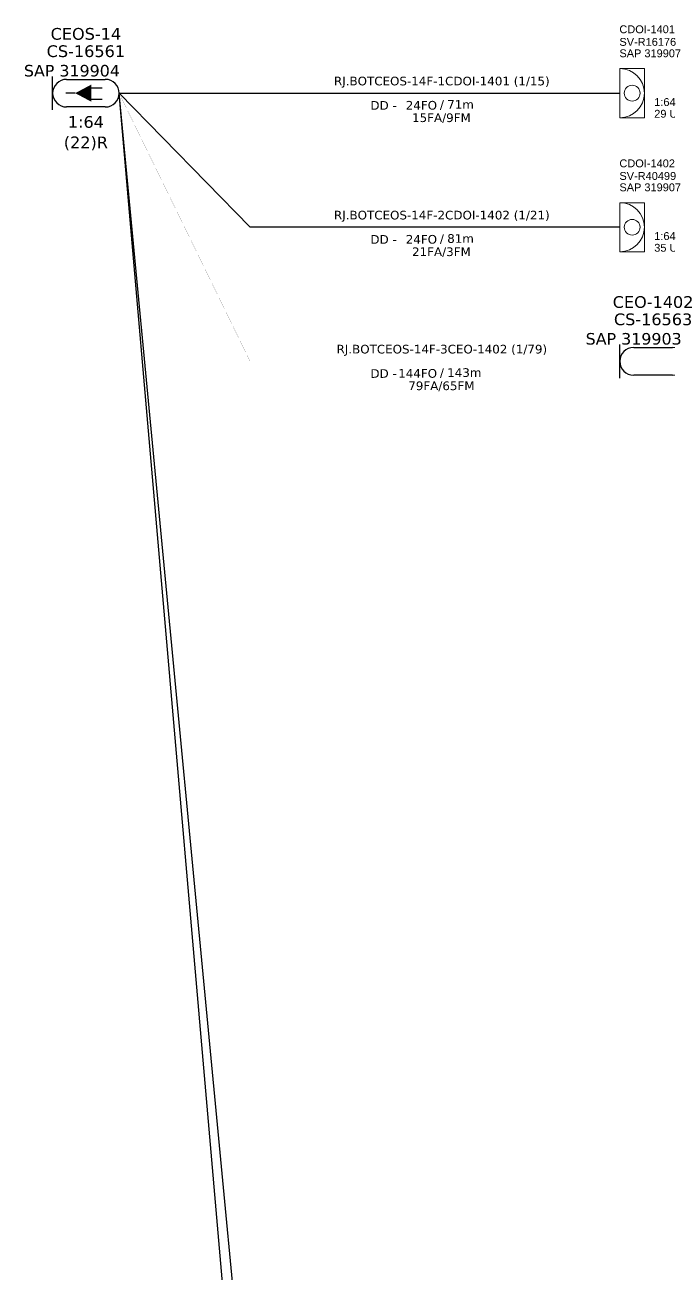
# Model space of a CAD drawing. Header units: millimetres. Extents: x 1227 to 2249, y -141 to 724.
# Drawn here: x 1227.2 to 1338.6, y -29.1 to 187.1 of the extents above; entities that cross this region are included whole.
import ezdxf
from ezdxf.enums import TextEntityAlignment as Align

# ---------------------------------------------------------------- set-up
doc = ezdxf.new("R2010")
doc.units = ezdxf.units.MM
doc.header["$LTSCALE"] = 0.1
doc.header["$MEASUREMENT"] = 0
for name, color, linetype, lineweight in [("20.0-LEGENDA DOS CDO'S", 1, 'Continuous', 0), ('20.1-CDO_INTERIOR', 1, 'Continuous', 0), ('40.1-ETIQUETAS', 1, 'Continuous', 20)]:
    doc.layers.add(name, color=color, linetype=linetype, lineweight=lineweight)
for name, color, linetype in [('20.4-CEO', 1, 'Continuous'), ('20.4-CEOS', 1, 'Continuous'), ('CD a instalar', 1, 'Continuous')]:
    doc.layers.add(name, color=color, linetype=linetype)
doc.styles.add('ARIAL', font='arial.ttf')
doc.styles.add('siredit', font='verdana.ttf')

# ---------------------------------------------------------------- blocks, each defined once
blk = doc.blocks.new('CEOS_UN_SC')
at = {"layer": '20.4-CEOS', "color": 0}
for p, q in [((-9.11, 2.39), (-2.39, 2.39)), ((-2.39, -2.39), (-9.11, -2.39))]:
    blk.add_line(p, q, dxfattribs=at)
for points in [[(-11.5, -2.89), (-11.5, 2.89)], [(-7.6, 0), (-9.22, 0)], [(-4.96, 0.95), (-2.92, 0.95)], [(-4.96, -1.04), (-2.92, -1.04)]]:
    blk.add_lwpolyline(points, dxfattribs=at)
blk.add_lwpolyline([(-7.6, 0, 0, 2.95, 0), (-4.83, 0, 2.95, 2.95, 0)], format="xyseb", dxfattribs=at)
for centre, start, end in [((-9.11, 0), 90, 270), ((-2.39, 0), 270, 90)]:
    blk.add_arc(centre, 2.39, start, end, dxfattribs=at)
at = {"layer": '20.4-CEOS', "color": 7, "style": 'siredit'}
for tag, height, p in [('NOME?', 2.03, (-5.75, 10.27)), ('LOCAL?', 2.03, (-5.75, 7.27)), ('TIPO?', 2, (-8.17, 3.89))]:
    blk.add_attdef(tag, text='', height=height, dxfattribs=at).set_placement(p, align=Align.MIDDLE_CENTER)
for tag, p in [('RACIO_SPLITAGEM', (-5.75, -3.97)), ('FIBRAS_RESERVA', (-5.75, -7.51))]:
    blk.add_attdef(tag, text='', height=2.03, dxfattribs=at).set_placement(p, align=Align.TOP_CENTER)
blk = doc.blocks.new('ETIQUETA_RS5F')
at = {"layer": '40.1-ETIQUETAS', "color": 0, "style": 'siredit'}
blk.add_text('/', height=1.5, dxfattribs=at).set_placement((1.55, -1.95), align=Align.MIDDLE_RIGHT)
for tag, p in [('ETIQUETA_R_PRIMARIA', (1.18, 4.1)), ('ETIQUETA_R_SECUNDARIA', (1.18, 2.1)), ('F_ATIVAS/F_MORTAS', (1.11, -4.24))]:
    blk.add_attdef(tag, text='', height=1.5, dxfattribs=at).set_placement(p, align=Align.MIDDLE_CENTER)
for tag, p in [('TIPO_CABO', (-6.62, -2.12)), ('CAP_CABO', (0.37, -2.09))]:
    blk.add_attdef(tag, text='', height=1.5, dxfattribs=at).set_placement(p, align=Align.MIDDLE_RIGHT)
blk.add_attdef('METROS', text='', height=1.5, dxfattribs=at).set_placement((2.11, -1.95), align=Align.MIDDLE_LEFT)
for tag, p in [('FUSÃO_1', (0.82, -8.39)), ('FUSÃO_2', (0.82, -10.6)), ('FUSÃO_3', (0.82, -12.93)), ('FUSÃO_4', (0.82, -15.14)), ('FUSÃO_5', (0.82, -17.16))]:
    blk.add_attdef(tag, text='', height=1.5, dxfattribs=at).set_placement(p, align=Align.CENTER)
blk = doc.blocks.new('CDO_INTERIOR_TROCA')
at = {"layer": '20.1-CDO_INTERIOR', "color": 0, "lineweight": 18}
blk.add_lwpolyline([(4.25, -4.25), (4.25, 4.25), (0, 4.25), (0, -4.25)], close=True, dxfattribs=at)
blk.add_circle((2.13, 0), 1.36, dxfattribs=at)
blk.add_arc((0, 0), 4.25, 270, 90, dxfattribs=at)
at = {"layer": "20.0-LEGENDA DOS CDO'S", "color": 0, "style": 'ARIAL'}
for tag, p in [('CDO_N', (-0.08, 10.38)), ('SPLITER_1', (24.48, 10.38)), ('SURVEY', (-0.08, 8.2)), ('SPLITER_2', (24.5, 8.68)), ('SAP_ANTIGO', (-0.08, 6.23)), ('/_SAP_NOVO', (12.37, 6.23)), ('SPLITER_3', (24.5, 7.04)), ('SPLITER_4', (24.5, 5.4)), ('SPLITER_5', (24.5, 3.75)), ('1:XX', (5.94, -2.22)), ('UMS', (5.94, -4.24))]:
    blk.add_attdef(tag, p, '', height=1.36, dxfattribs=at)
blk.add_attdef('FIBRAS_UTILIZADAS', text='', height=1.36, dxfattribs=at).set_placement((15.34, 10.38), align=Align.CENTER)
blk = doc.blocks.new('CEO_UN')
at = {"layer": '20.4-CEO', "color": 0}
for p, q in [((-9.11, 2.39), (-2.39, 2.39)), ((-2.39, -2.39), (-9.11, -2.39))]:
    blk.add_line(p, q, dxfattribs=at)
blk.add_lwpolyline([(-11.5, -2.89), (-11.5, 2.89)], dxfattribs=at)
for centre, start, end in [((-9.11, 0), 90, 270), ((-2.39, 0), 270, 90)]:
    blk.add_arc(centre, 2.39, start, end, dxfattribs=at)
at = {"layer": '20.4-CEO', "color": 7, "style": 'siredit'}
for tag, height, p in [('NOME?', 2.03, (-5.75, 10.27)), ('LOCAL?', 2.03, (-5.75, 7.27)), ('TIPO?', 2, (-9.11, 3.89))]:
    blk.add_attdef(tag, text='', height=height, dxfattribs=at).set_placement(p, align=Align.MIDDLE_CENTER)
blk.add_attdef('FIBRAS_RESERVA', text='', height=2.03, dxfattribs=at).set_placement((-5.75, -3.97), align=Align.TOP_CENTER)

msp = doc.modelspace()

# ---------------------------------------------------------------- linework, layer by layer
at = {"layer": 'CD a instalar', "color": 5, "linetype": 'ByBlock', "const_width": 0.02}
msp.add_lwpolyline([(1330.22, 128.81), (1266.21, 128.81), (1266.21, 128.81), (1243.54, 175.25)], dxfattribs=at)
at = {"layer": 'CD a instalar', "color": 0, "linetype": 'ByBlock'}
for points in [[(1243.54, 175.25), (1243.54, 175.25), (1330.22, 175.25)], [(1330.22, 152.03), (1266.21, 152.03), (1243.54, 175.25)], [(1330.22, -62.72), (1266.21, -62.72), (1243.54, 175.25)], [(1330.23, -85.93), (1266.21, -85.93), (1266.21, -85.93), (1243.54, 175.25)]]:
    msp.add_lwpolyline(points, dxfattribs=at)

# ---------------------------------------------------------------- block references
at = {"color": 0}
ref = msp.add_blockref('CDO_INTERIOR_TROCA', (1330.22, 175.25), dxfattribs=at)
ref.add_attrib('CDO_N', 'CDOI-1401', (1330.14, 185.63), dxfattribs={"layer": "20.0-LEGENDA DOS CDO'S", "color": 0, "height": 1.36, "style": 'ARIAL'})
ref.add_attrib('FIBRAS_UTILIZADAS', '(36/13)', dxfattribs={"layer": "20.0-LEGENDA DOS CDO'S", "color": 0, "height": 1.36, "style": 'ARIAL'}).set_placement((1345.56, 185.63), align=Align.CENTER)
ref.add_attrib('SURVEY', 'SV-R16176', (1330.14, 183.45), dxfattribs={"layer": "20.0-LEGENDA DOS CDO'S", "color": 0, "height": 1.36, "style": 'ARIAL'})
ref.add_attrib('SAP_ANTIGO', 'SAP 319907', (1330.14, 181.47), dxfattribs={"layer": "20.0-LEGENDA DOS CDO'S", "color": 0, "height": 1.36, "style": 'ARIAL'})
ref.add_attrib('1:XX', '1:64', (1336.17, 173.03), dxfattribs={"layer": "20.0-LEGENDA DOS CDO'S", "color": 0, "height": 1.36, "style": 'ARIAL'})
ref.add_attrib('UMS', '29 UMs', (1336.17, 171), dxfattribs={"layer": "20.0-LEGENDA DOS CDO'S", "color": 0, "height": 1.36, "style": 'ARIAL'})
ref.add_attrib('SPLITER_1', 'S32_1_O_1/4', (1354.71, 185.63), dxfattribs={"layer": "20.0-LEGENDA DOS CDO'S", "color": 0, "height": 1.3603, "style": 'ARIAL'})
ref.add_attrib('SPLITER_2', 'S32_2_O_1/3', (1354.72, 183.93), dxfattribs={"layer": "20.0-LEGENDA DOS CDO'S", "color": 0, "height": 1.3603, "style": 'ARIAL'})
ref.add_attrib('SPLITER_3', 'S32_3_O_1/3', (1354.72, 182.29), dxfattribs={"layer": "20.0-LEGENDA DOS CDO'S", "color": 0, "height": 1.3603, "style": 'ARIAL'})
ref.add_attrib('SPLITER_4', 'S32_4_O_1/3', (1354.72, 180.64), dxfattribs={"layer": "20.0-LEGENDA DOS CDO'S", "color": 0, "height": 1.3603, "style": 'ARIAL'})
ref.add_attrib('SPLITER_5', 'S4_1_O_1/2   ', (1354.72, 179), dxfattribs={"layer": "20.0-LEGENDA DOS CDO'S", "color": 0, "height": 1.3603, "style": 'ARIAL'})
ref = msp.add_blockref('CDO_INTERIOR_TROCA', (1330.22, 152.03), dxfattribs=at)
ref.add_attrib('CDO_N', 'CDOI-1402', (1330.14, 162.41), dxfattribs={"layer": "20.0-LEGENDA DOS CDO'S", "color": 0, "height": 1.36, "style": 'ARIAL'})
ref.add_attrib('FIBRAS_UTILIZADAS', '(36/19)', dxfattribs={"layer": "20.0-LEGENDA DOS CDO'S", "color": 0, "height": 1.36, "style": 'ARIAL'}).set_placement((1345.56, 162.41), align=Align.CENTER)
ref.add_attrib('SURVEY', 'SV-R40499', (1330.14, 160.23), dxfattribs={"layer": "20.0-LEGENDA DOS CDO'S", "color": 0, "height": 1.36, "style": 'ARIAL'})
ref.add_attrib('SAP_ANTIGO', 'SAP 319907', (1330.14, 158.26), dxfattribs={"layer": "20.0-LEGENDA DOS CDO'S", "color": 0, "height": 1.36, "style": 'ARIAL'})
ref.add_attrib('1:XX', '1:64', (1336.17, 149.82), dxfattribs={"layer": "20.0-LEGENDA DOS CDO'S", "color": 0, "height": 1.36, "style": 'ARIAL'})
ref.add_attrib('UMS', '35 UMs', (1336.17, 147.79), dxfattribs={"layer": "20.0-LEGENDA DOS CDO'S", "color": 0, "height": 1.36, "style": 'ARIAL'})
ref.add_attrib('SPLITER_1', 'S32_1_O_5/8', (1354.71, 162.41), dxfattribs={"layer": "20.0-LEGENDA DOS CDO'S", "color": 0, "height": 1.3603, "style": 'ARIAL'})
ref.add_attrib('SPLITER_2', 'S32_2_O_4/8', (1354.72, 160.71), dxfattribs={"layer": "20.0-LEGENDA DOS CDO'S", "color": 0, "height": 1.3603, "style": 'ARIAL'})
ref.add_attrib('SPLITER_3', 'S32_3_O_4/8', (1354.72, 159.07), dxfattribs={"layer": "20.0-LEGENDA DOS CDO'S", "color": 0, "height": 1.3603, "style": 'ARIAL'})
ref.add_attrib('SPLITER_4', 'S32_4_O_4/8', (1354.72, 157.43), dxfattribs={"layer": "20.0-LEGENDA DOS CDO'S", "color": 0, "height": 1.3603, "style": 'ARIAL'})
ref.add_attrib('SPLITER_5', 'S4_1_O_3/4   ', (1354.72, 155.79), dxfattribs={"layer": "20.0-LEGENDA DOS CDO'S", "color": 0, "height": 1.3603, "style": 'ARIAL'})
at = {"layer": '20.4-CEO', "color": 5}
ref = msp.add_blockref('CEO_UN', (1341.72, 128.81), dxfattribs=at)
ref.add_attrib('NOME?', 'CEO-1402', dxfattribs={"color": 7, "height": 2.028, "style": 'siredit'}).set_placement((1335.97, 139.08), align=Align.MIDDLE_CENTER)
ref.add_attrib('LOCAL?', 'CS-16563', dxfattribs={"color": 7, "height": 2.028, "style": 'siredit'}).set_placement((1335.97, 136.08), align=Align.MIDDLE_CENTER)
ref.add_attrib('TIPO?', 'SAP 319903', dxfattribs={"color": 7, "height": 2, "style": 'siredit'}).set_placement((1332.61, 132.71), align=Align.MIDDLE_CENTER)
at = {"layer": '20.4-CEOS', "color": 0}
msp.add_blockref('CEOS_UN_SC', (1243.54, 175.25), dxfattribs=at).add_auto_attribs({'NOME?': 'CEOS-14', 'LOCAL?': 'CS-16561', 'TIPO?': 'SAP 319904', 'RACIO_SPLITAGEM': '1:64', 'FIBRAS_RESERVA': '(22)R'})
at = {"layer": '40.1-ETIQUETAS', "color": 0}
ref = msp.add_blockref('ETIQUETA_RS5F', (1298.22, 175.25), dxfattribs=at)
ref.add_attrib('ETIQUETA_R_SECUNDARIA', 'RJ.BOTCEOS-14F-1CDOI-1401 (1/15)', dxfattribs={"color": 0, "height": 1.5, "style": 'siredit'}).set_placement((1299.4, 177.35), align=Align.MIDDLE_CENTER)
ref.add_attrib('TIPO_CABO', 'DD -', dxfattribs={"color": 0, "height": 1.5, "style": 'siredit'}).set_placement((1291.6, 173.13), align=Align.MIDDLE_RIGHT)
ref.add_attrib('CAP_CABO', '24FO', dxfattribs={"color": 0, "height": 1.5, "style": 'siredit'}).set_placement((1298.58, 173.15), align=Align.MIDDLE_RIGHT)
ref.add_attrib('METROS', '71m', dxfattribs={"color": 0, "height": 1.5, "style": 'siredit'}).set_placement((1300.33, 173.29), align=Align.MIDDLE_LEFT)
ref.add_attrib('F_ATIVAS/F_MORTAS', '15FA/9FM', dxfattribs={"color": 0, "height": 1.5, "style": 'siredit'}).set_placement((1299.33, 171), align=Align.MIDDLE_CENTER)
ref = msp.add_blockref('ETIQUETA_RS5F', (1298.22, 152.03), dxfattribs=at)
ref.add_attrib('ETIQUETA_R_SECUNDARIA', 'RJ.BOTCEOS-14F-2CDOI-1402 (1/21)', dxfattribs={"color": 0, "height": 1.5, "style": 'siredit'}).set_placement((1299.4, 154.13), align=Align.MIDDLE_CENTER)
ref.add_attrib('TIPO_CABO', 'DD -', dxfattribs={"color": 0, "height": 1.5, "style": 'siredit'}).set_placement((1291.6, 149.92), align=Align.MIDDLE_RIGHT)
ref.add_attrib('CAP_CABO', '24FO', dxfattribs={"color": 0, "height": 1.5, "style": 'siredit'}).set_placement((1298.58, 149.94), align=Align.MIDDLE_RIGHT)
ref.add_attrib('METROS', '81m', dxfattribs={"color": 0, "height": 1.5, "style": 'siredit'}).set_placement((1300.33, 150.08), align=Align.MIDDLE_LEFT)
ref.add_attrib('F_ATIVAS/F_MORTAS', '21FA/3FM', dxfattribs={"color": 0, "height": 1.5, "style": 'siredit'}).set_placement((1299.33, 147.79), align=Align.MIDDLE_CENTER)
ref = msp.add_blockref('ETIQUETA_RS5F', (1298.22, 128.81), dxfattribs=at)
ref.add_attrib('ETIQUETA_R_SECUNDARIA', 'RJ.BOTCEOS-14F-3CEO-1402 (1/79)', dxfattribs={"color": 0, "height": 1.5, "style": 'siredit'}).set_placement((1299.4, 130.92), align=Align.MIDDLE_CENTER)
ref.add_attrib('TIPO_CABO', 'DD -', dxfattribs={"color": 0, "height": 1.5, "style": 'siredit'}).set_placement((1291.6, 126.7), align=Align.MIDDLE_RIGHT)
ref.add_attrib('CAP_CABO', '144FO', dxfattribs={"color": 0, "height": 1.5, "style": 'siredit'}).set_placement((1298.58, 126.72), align=Align.MIDDLE_RIGHT)
ref.add_attrib('METROS', '143m', dxfattribs={"color": 0, "height": 1.5, "style": 'siredit'}).set_placement((1300.33, 126.86), align=Align.MIDDLE_LEFT)
ref.add_attrib('F_ATIVAS/F_MORTAS', '79FA/65FM', dxfattribs={"color": 0, "height": 1.5, "style": 'siredit'}).set_placement((1299.33, 124.57), align=Align.MIDDLE_CENTER)

doc.saveas('drawing.dxf')
